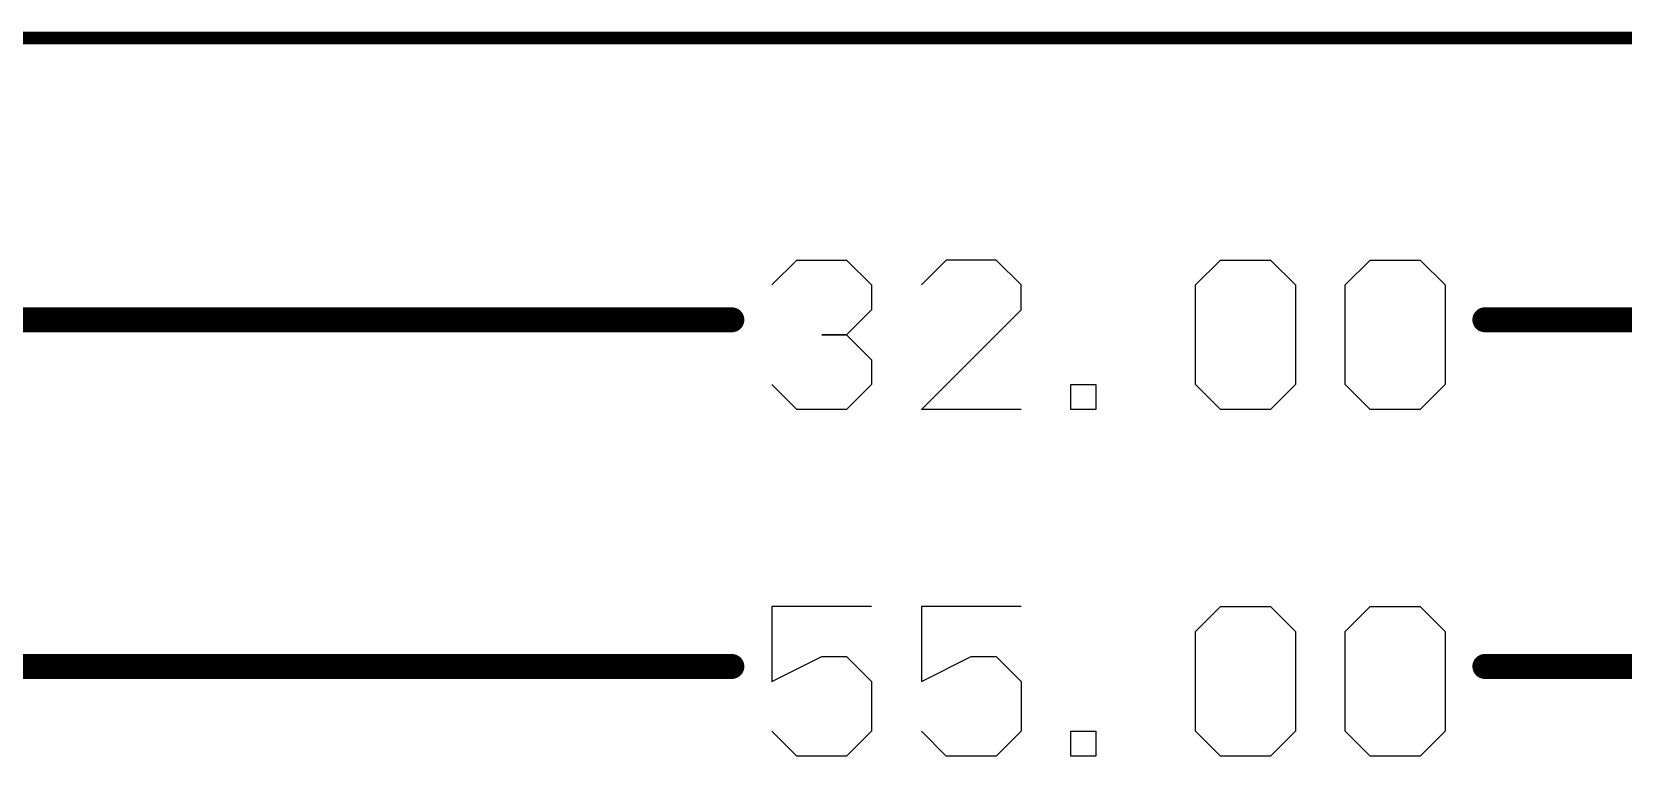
# Model space of a CAD drawing. Header units: millimetres. Extents: x 18.6 to 91.5, y 20.1 to 88.8.
# Drawn here: x 43.53 to 59.74, y 20.09 to 27.46 of the extents above; entities that cross this region are included whole.
import ezdxf

# ---------------------------------------------------------------- set-up
doc = ezdxf.new("R2010")
doc.units = ezdxf.units.MM
for name, color, linetype in [('KeepOutLayer', 6, 'Continuous'), ('Mechanical1', 6, 'Continuous'), ('Mechanical2', 216, 'Continuous'), ('Mechanical6', 56, 'Continuous')]:
    doc.layers.add(name, color=color, linetype=linetype)

msp = doc.modelspace()

# ---------------------------------------------------------------- linework, layer by layer
at = {"layer": 'KeepOutLayer', "const_width": 0.127}
msp.add_lwpolyline([(39.4, 27.4), (70.4, 27.4)], dxfattribs=at)
at = {"layer": 'Mechanical1', "const_width": 0.127}
msp.add_lwpolyline([(39.4, 27.4), (70.4, 27.4)], dxfattribs=at)
at = {"layer": 'Mechanical2', "const_width": 0.127}
msp.add_lwpolyline([(27.4, 27.4), (82.4, 27.4)], dxfattribs=at)
at = {"layer": 'Mechanical6'}
for p, q in [((51.066, 24.885), (51.32, 25.139)), ((51.32, 25.139), (51.827, 25.139)), ((51.827, 25.139), (52.081, 24.885)), ((52.843, 25.139), (52.589, 24.885)), ((53.351, 25.139), (52.843, 25.139)), ((53.605, 24.885), (53.351, 25.139)), ((55.382, 24.885), (55.636, 25.139)), ((55.636, 25.139), (56.144, 25.139)), ((56.144, 25.139), (56.398, 24.885)), ((56.906, 24.885), (57.16, 25.139)), ((57.16, 25.139), (57.668, 25.139)), ((57.668, 25.139), (57.922, 24.885)), ((52.081, 24.885), (52.081, 24.631)), ((53.605, 24.631), (53.605, 24.885)), ((55.382, 23.87), (55.382, 24.885)), ((56.398, 24.885), (56.398, 23.87)), ((56.906, 23.87), (56.906, 24.885)), ((57.922, 24.885), (57.922, 23.87)), ((52.081, 24.631), (51.827, 24.377)), ((52.589, 23.616), (53.605, 24.631)), ((51.827, 24.377), (51.574, 24.377)), ((51.574, 24.377), (51.827, 24.377)), ((51.827, 24.377), (52.081, 24.124)), ((52.081, 24.124), (52.081, 23.87)), ((51.32, 23.616), (51.066, 23.87)), ((52.081, 23.87), (51.827, 23.616)), ((54.113, 23.616), (54.113, 23.87)), ((54.113, 23.87), (54.367, 23.87)), ((54.367, 23.87), (54.367, 23.616)), ((55.636, 23.616), (55.382, 23.87)), ((56.398, 23.87), (56.144, 23.616)), ((57.16, 23.616), (56.906, 23.87)), ((57.922, 23.87), (57.668, 23.616)), ((51.827, 23.616), (51.32, 23.616)), ((53.605, 23.616), (52.589, 23.616)), ((54.367, 23.616), (54.113, 23.616)), ((56.144, 23.616), (55.636, 23.616)), ((57.668, 23.616), (57.16, 23.616)), ((52.081, 21.609), (51.066, 21.609)), ((51.066, 21.609), (51.066, 20.847)), ((53.605, 21.609), (52.589, 21.609)), ((52.589, 21.609), (52.589, 20.847)), ((55.382, 21.355), (55.636, 21.609)), ((55.636, 21.609), (56.144, 21.609)), ((56.144, 21.609), (56.398, 21.355)), ((56.906, 21.355), (57.16, 21.609)), ((57.16, 21.609), (57.668, 21.609)), ((57.668, 21.609), (57.922, 21.355)), ((55.382, 20.339), (55.382, 21.355)), ((56.398, 21.355), (56.398, 20.339)), ((56.906, 20.339), (56.906, 21.355)), ((57.922, 21.355), (57.922, 20.339)), ((51.066, 20.847), (51.574, 21.101)), ((51.574, 21.101), (51.827, 21.101)), ((51.827, 21.101), (52.081, 20.847)), ((52.589, 20.847), (53.097, 21.101)), ((53.097, 21.101), (53.351, 21.101)), ((53.351, 21.101), (53.605, 20.847)), ((52.081, 20.847), (52.081, 20.339)), ((53.605, 20.847), (53.605, 20.339)), ((51.32, 20.085), (51.066, 20.339)), ((52.081, 20.339), (51.827, 20.085)), ((52.843, 20.085), (52.589, 20.339)), ((53.605, 20.339), (53.351, 20.085)), ((54.113, 20.085), (54.113, 20.339)), ((54.113, 20.339), (54.367, 20.339)), ((54.367, 20.339), (54.367, 20.085)), ((55.636, 20.085), (55.382, 20.339)), ((56.398, 20.339), (56.144, 20.085)), ((57.16, 20.085), (56.906, 20.339)), ((57.922, 20.339), (57.668, 20.085)), ((51.827, 20.085), (51.32, 20.085)), ((53.351, 20.085), (52.843, 20.085)), ((54.367, 20.085), (54.113, 20.085)), ((56.144, 20.085), (55.636, 20.085)), ((57.668, 20.085), (57.16, 20.085))]:
    msp.add_line(p, q, dxfattribs=at)
for points, const_width in [([(39.4, 27.4), (70.4, 27.4)], 0.127), ([(38.9, 24.53), (50.659, 24.53)], 0.254), ([(58.328, 24.53), (70.9, 24.53)], 0.254), ([(27.4, 20.999), (50.659, 20.999)], 0.254), ([(58.328, 20.999), (82.4, 20.999)], 0.254)]:
    msp.add_lwpolyline(points, dxfattribs=dict(at, const_width=const_width))
at = {"layer": 'Mechanical6', "const_width": 0.127}
for points in [[(50.596, 24.53, 1), (50.723, 24.53, 1)], [(58.264, 24.53, 1), (58.391, 24.53, 1)], [(50.596, 20.999, 1), (50.723, 20.999, 1)], [(58.264, 20.999, 1), (58.391, 20.999, 1)]]:
    msp.add_lwpolyline(points, format="xyb", close=True, dxfattribs=at)

doc.saveas('drawing.dxf')
